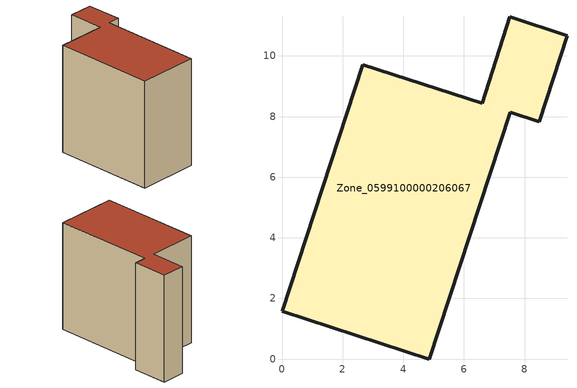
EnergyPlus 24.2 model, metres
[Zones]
Zone_0599100000206067
 floor ground (C_G): 6.6,8.43 7.52,11.28 9.4,10.67 8.49,7.82 7.53,8.13 4.86,0 0,1.57 2.67,9.71 z0
 wall outside (C_F): 8.49,7.82 9.4,10.67 7.52,11.28 6.6,8.43 2.67,9.71 0,1.57 4.86,0 7.53,8.13 8.49,7.82 z0:9.07
 roof outside (C_R): 2.67,9.71 0,1.57 4.86,0 7.53,8.13 8.49,7.82 9.4,10.67 7.52,11.28 6.6,8.43 z9.07
[BUILDING]
Pand.0599100000206067: North Axis=0; Terrain=City; Loads Convergence Tolerance Value=0.04; Temperature Convergence Tolerance Value=0.4; Solar Distribution=FullExterior; Maximum Number of Warmup Days=25; Minimum Number of Warmup Days=1
[Site:Location]
Rotterdam.The.Hague.AP_ZH_NLD Design_Conditions: Latitude=51.96; Longitude=4.45; Time Zone=1; Elevation=-4.5
[SITE:GROUNDTEMPERATURE:BUILDINGSURFACE]
18, 18, 18, 18, 18, 18, 18, 18, 18, 18, 18, 18
[MATERIAL] Thermal Absorptance=0.9; Solar Absorptance=0.7; Visible Absorptance=0.7
Name | Roughness | Thickness | Conductivity | Density | Specific Heat
G.TI.1975-1991 | MediumSmooth | 0.15 | 0.288461 | 540 | 1210
F.TI.1975-1991 | Rough | 0.3 | 0.230769 | 1920 | 840
R.TI.1975-1991 | MediumRough | 0.2 | 0.153846 | 1500 | 1000
[CONSTRUCTION]
C_G: G.TI.1975-1991
C_F: F.TI.1975-1991
C_R: R.TI.1975-1991
[ZONE]
Zone_0599100000206067: Type=1; Multiplier=1; Ceiling Height=Autocalculate; Volume=Autocalculate; Floor Area=autocalculate; Part of Total Floor Area=Yes
[ZONEINFILTRATION:DESIGNFLOWRATE]
Infil_Zone_0599100000206067: Zone or ZoneList or Space or SpaceList=Zone_0599100000206067; Schedule=AlwaysOn; Design Flow Rate Calculation Method=Flow/Area; Flow Rate per Floor Area=0.003; Constant Term Coefficient=1; Temperature Term Coefficient=0; Velocity Term Coefficient=0; Velocity Squared Term Coefficient=0
[HVACTEMPLATE:ZONE:IDEALLOADSAIRSYSTEM]
Zone_0599100000206067: Maximum Heating Supply Air Temperature=50; Minimum Cooling Supply Air Temperature=13; Maximum Heating Supply Air Humidity Ratio=0.0156; Minimum Cooling Supply Air Humidity Ratio=0.0077; Heating Limit=NoLimit; Cooling Limit=NoLimit; Dehumidification Control Type=ConstantSensibleHeatRatio; Cooling Sensible Heat Ratio=0.7; Dehumidification Setpoint=60; Humidification Control Type=None; Humidification Setpoint=30; Outdoor Air Method=None; Outdoor Air Flow Rate per Person=0.00944; Outdoor Air Flow Rate per Zone Floor Area=0; Outdoor Air Flow Rate per Zone=0; Demand Controlled Ventilation Type=None; Outdoor Air Economizer Type=NoEconomizer; Heat Recovery Type=None; Sensible Heat Recovery Effectiveness=0.7; Latent Heat Recovery Effectiveness=0.65
[ZONECONTROL:THERMOSTAT]
ThermostatControl_Zone_0599100000206067: Zone or ZoneList=Zone_0599100000206067; Control Type Schedule=DualSetpointControlType; Control 1=Thermostat_Zone_0599100000206067; Temperature Difference Between Cutout And Setpoint=0
[THERMOSTATSETPOINT:DUALSETPOINT]
Thermostat_Zone_0599100000206067: Heating Setpoint Temperature Schedule=HeatingSetpoint_Zone_0599100000206067; Cooling Setpoint Temperature Schedule=CoolingSetpoint_Zone_0599100000206067
[SCHEDULE:COMPACT]
HeatingSetpoint_Zone_0599100000206067: Through: 12/31, For: AllDays, Until: 24:00, 21
CoolingSetpoint_Zone_0599100000206067: Through: 12/31, For: AllDays, Until: 24:00, 24
DualSetpointControlType: Through: 12/31, For: AllDays, Until: 24:00, 4
AlwaysOn: Through: 12/31, For: AllDays, Until: 24:00, 1
